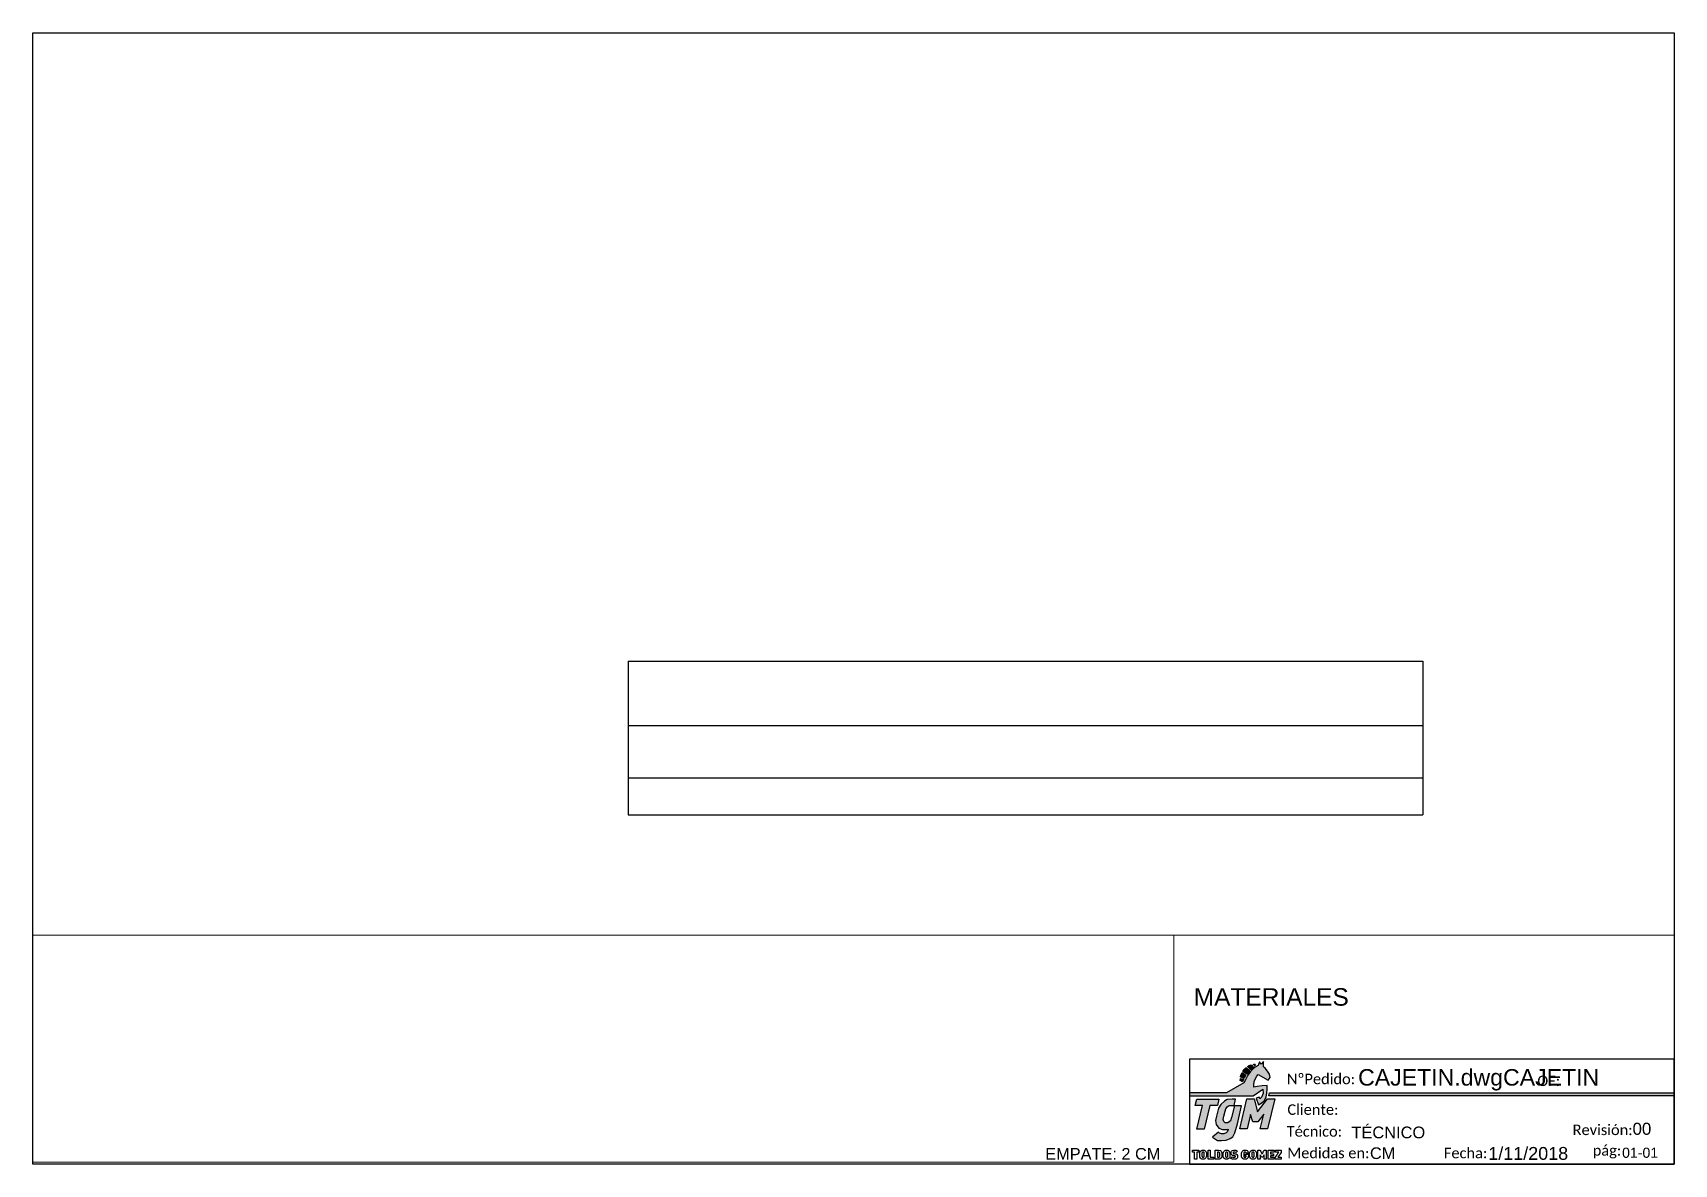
# Paper-space layout 'A4' of a CAD drawing. Header units: millimetres. Extents: x 8 to 289, y 8 to 202.
import ezdxf

# ---------------------------------------------------------------- set-up
doc = ezdxf.new("R2010")
doc.units = ezdxf.units.MM
for name, color, linetype in [('Capa 1', 7, 'Continuous'), ('corte', 7, 'Continuous'), ('referencias', 6, 'Continuous')]:
    doc.layers.add(name, color=color, linetype=linetype)
doc.layers.add('vent-pre-noimpr', color=51, linetype='Continuous', plot=False)
doc.styles.add('XERAL', font='arial.ttf')

# ---------------------------------------------------------------- blocks, each defined once
blk = doc.blocks.new('*T4')
at = {"layer": 'vent-pre-noimpr', "color": 0, "linetype": 'ByBlock', "lineweight": -2}
for p, q in [((0, 0), (136.08, 0)), ((0, 0), (0, -26.33)), ((136.08, 0), (136.08, -26.33)), ((0, -11), (136.08, -11)), ((0, -20), (136.08, -20)), ((0, -26.33), (136.08, -26.33))]:
    blk.add_line(p, q, dxfattribs=at)
blk = doc.blocks.new('CAJETIN')
at = {"layer": 'Capa 1'}
h = blk.add_hatch(color=40, dxfattribs=at)
h.dxf.hatch_style = 1
h.paths.add_polyline_path([(16.46, 17.11), (13.49, 15.4), (7.14, 15.4), (7.14, 14.89), (18.06, 14.89), (19.71, 16.04), (19.76, 15.38), (19.54, 14.7), (19.17, 14.37), (19.1, 14.67), (18.58, 14.5), (18.95, 13.33), (19.58, 13.73), (19.91, 14.05), (20.26, 14.69), (20.41, 15.42), (20.44, 15.99), (20.42, 16.64), (19.58, 16.63), (18.72, 16.51), (18.17, 16.38), (18.15, 16.92), (18.3, 17.53), (18.86, 18.59), (20.64, 17.6), (20.97, 18.05), (20.83, 18.59), (20.53, 19.15), (20.12, 19.63), (19.82, 19.88), (19.82, 20.77), (19.43, 20.31), (19.11, 20.73), (18.91, 20.07), (18.41, 19.8), (17.98, 19.49), (17.59, 19.07), (17.14, 18.44), (16.66, 17.54)])
h = blk.add_hatch(color=40, dxfattribs=at)
h.dxf.hatch_style = 1
h.paths.add_polyline_path([(15.83, 17.53), (16.25, 17.28), (16.48, 17.74), (15.9, 17.86)])
h.paths.add_polyline_path([(15.94, 18.42), (15.87, 18.14), (15.92, 18.12), (16.49, 17.88), (16.81, 18.42), (16.15, 18.87)])
h.paths.add_polyline_path([(17.46, 19.19), (16.9, 19.68), (16.79, 19.68), (16.52, 19.41), (16.28, 19.09), (16.99, 18.62)])
h.paths.add_polyline_path([(17.68, 20.23), (17.39, 20.1), (17.07, 19.9), (17.65, 19.38), (18.1, 19.78)])
h.paths.add_polyline_path([(18.26, 19.91), (18.56, 20.13), (18.42, 20.43), (18.23, 20.41), (17.95, 20.33)])
h = blk.add_hatch(color=40, dxfattribs=at)
h.dxf.hatch_style = 1
h.paths.add_polyline_path([(20.87, 15.4), (20.76, 14.89), (90.14, 14.89), (90.14, 15.4)])
h.paths.add_polyline_path([(21.77, 14.4), (20.52, 14.4), (18.82, 12.14), (18.21, 14.4), (16.97, 14.4), (15.74, 9.26), (17, 9.26), (17.59, 11.72), (18.02, 10.45), (18.83, 10.45), (19.86, 11.73), (19.27, 9.26), (20.53, 9.26), (20.58, 9.47)])
h.paths.add_polyline_path([(15.05, 14.35), (14.44, 14.35), (13.6, 14.24), (13.16, 14), (12.52, 13.44), (12.14, 12.81), (11.78, 11.43), (11.61, 10.69), (11.71, 9.99), (12.18, 9.33), (12.77, 9.14), (13.58, 9.14), (13.75, 9.19), (13.64, 8.81), (13.45, 8.54), (13.02, 8.39), (12.64, 8.39), (12.27, 8.51), (12.13, 8.67), (11.07, 7.81), (11.92, 7.23), (12.62, 7.23), (13.41, 7.31), (14.11, 7.56), (14.54, 7.89), (14.93, 8.53), (15.36, 10.12), (16.08, 13.19), (14.85, 13.19), (14.36, 11.18), (14.17, 10.63), (13.69, 10.25), (13.23, 10.25), (13.01, 10.48), (12.93, 10.82), (13.04, 11.39), (13.25, 12.25), (13.35, 12.68), (13.61, 13), (13.94, 13.23), (14.2, 13.23), (14.8, 13.22)])
h.paths.add_polyline_path([(8.39, 14.35), (8.12, 13.23), (9.38, 13.23), (8.42, 9.21), (9.68, 9.21), (10.64, 13.23), (11.92, 13.25), (12.18, 14.35)])
at = {"layer": 'Capa 1', "color": 40}
for points in [[(7.14, 14.89), (18.06, 14.89), (19.71, 16.04), (19.76, 15.38), (19.54, 14.7), (19.17, 14.37), (19.1, 14.67), (18.58, 14.5), (18.95, 13.33), (19.58, 13.73), (19.91, 14.05), (20.26, 14.69), (20.41, 15.42), (20.44, 15.99), (20.42, 16.64), (19.58, 16.63), (18.72, 16.51), (18.17, 16.38), (18.15, 16.92), (18.3, 17.53), (18.68, 18.25), (18.9, 18.57), (20.64, 17.6), (20.97, 18.05), (20.83, 18.59), (20.53, 19.15), (20.12, 19.63), (19.82, 19.88), (19.82, 20.77), (19.43, 20.31), (19.11, 20.73), (18.91, 20.07), (18.41, 19.8), (17.98, 19.49), (17.59, 19.07), (17.14, 18.44), (16.66, 17.54), (16.46, 17.11), (13.49, 15.4), (7.14, 15.4)], [(16.28, 19.09), (16.52, 19.41), (16.79, 19.68), (16.9, 19.68), (17.46, 19.19), (17.46, 19.19), (16.99, 18.62)], [(17.07, 19.9), (17.39, 20.1), (17.68, 20.23), (18.1, 19.78), (18.03, 19.72), (17.65, 19.38)], [(15.83, 17.53), (15.9, 17.86), (16.48, 17.74), (16.25, 17.28), (16.21, 17.31)], [(15.92, 18.12), (15.87, 18.14), (15.94, 18.42), (16.15, 18.87), (16.81, 18.42), (16.49, 17.88), (16.45, 17.9)], [(8.39, 14.35), (12.18, 14.35), (11.92, 13.25), (10.64, 13.23), (9.68, 9.21), (8.42, 9.21), (9.38, 13.23), (8.12, 13.23)], [(15.05, 14.35), (14.44, 14.35), (13.6, 14.24), (13.16, 14), (12.52, 13.44), (12.14, 12.81), (11.78, 11.43), (11.61, 10.69), (11.71, 9.99), (12.18, 9.33), (12.77, 9.14), (13.58, 9.14), (13.75, 9.19), (13.64, 8.81), (13.45, 8.54), (13.02, 8.39), (12.64, 8.39), (12.27, 8.51), (12.13, 8.67), (11.17, 7.89), (11.07, 7.81), (11.92, 7.23), (12.62, 7.23), (13.41, 7.31), (14.11, 7.56), (14.54, 7.89), (14.93, 8.53), (15.36, 10.12), (16.08, 13.19), (14.85, 13.19), (14.36, 11.18), (14.17, 10.63), (13.69, 10.25), (13.23, 10.25), (13.01, 10.48), (12.93, 10.82), (13.04, 11.39), (13.25, 12.25), (13.35, 12.68), (13.61, 13), (13.94, 13.23), (14.2, 13.23), (14.8, 13.22)], [(15.74, 9.26), (16.97, 14.4), (18.21, 14.4), (18.82, 12.14), (20.52, 14.4), (21.77, 14.4), (20.58, 9.47), (20.53, 9.26), (19.27, 9.26), (19.86, 11.73), (18.83, 10.45), (18.02, 10.45), (17.59, 11.72), (17, 9.26)], [(20.76, 14.89), (20.87, 15.4), (90.14, 15.4), (90.14, 14.89)]]:
    blk.add_lwpolyline(points, close=True, dxfattribs=at)
at = {"layer": 'Capa 1', "color": 250}
for points, knots in [([(8.77, 5.24), (8.77, 5.24), (8.77, 5.57), (8.77, 5.57), (8.77, 5.57), (8.77, 5.57), (7.64, 5.57), (7.64, 5.57), (7.64, 5.57), (7.64, 5.57), (7.64, 5.24), (7.64, 5.24), (7.64, 5.24), (7.64, 5.24), (8.01, 5.24), (8.01, 5.24), (8.01, 5.24), (8.01, 5.24), (8.01, 4.04), (8.01, 4.04), (8.01, 4.04), (8.01, 4.04), (8.39, 4.04), (8.39, 4.04), (8.39, 4.04), (8.39, 4.04), (8.39, 5.24), (8.39, 5.24), (8.39, 5.24), (8.39, 5.24), (8.77, 5.24), (8.77, 5.24)], [0, 0, 0, 0, 0.111111, 0.111111, 0.111111, 0.166667, 0.222222, 0.222222, 0.222222, 0.277778, 0.333333, 0.333333, 0.333333, 0.388889, 0.444444, 0.444444, 0.444444, 0.5, 0.555556, 0.555556, 0.555556, 0.611111, 0.666667, 0.666667, 0.666667, 0.722222, 0.777778, 0.777778, 0.777778, 0.888889, 1, 1, 1, 1]), ([(10.06, 4.8), (10.06, 5.03), (10.07, 5.25), (9.91, 5.41), (9.91, 5.41), (9.79, 5.52), (9.67, 5.58), (9.48, 5.58), (9.48, 5.58), (9.29, 5.58), (9.16, 5.52), (9.05, 5.41), (9.05, 5.41), (8.89, 5.25), (8.89, 5.03), (8.89, 4.8), (8.89, 4.8), (8.89, 4.57), (8.89, 4.36), (9.05, 4.2), (9.05, 4.2), (9.16, 4.08), (9.29, 4.02), (9.48, 4.02), (9.48, 4.02), (9.67, 4.02), (9.79, 4.08), (9.91, 4.2), (9.91, 4.2), (10.07, 4.36), (10.06, 4.57), (10.06, 4.8)], [0, 0, 0, 0, 0.111111, 0.111111, 0.111111, 0.166667, 0.222222, 0.222222, 0.222222, 0.277778, 0.333333, 0.333333, 0.333333, 0.388889, 0.444444, 0.444444, 0.444444, 0.5, 0.555556, 0.555556, 0.555556, 0.611111, 0.666667, 0.666667, 0.666667, 0.722222, 0.777778, 0.777778, 0.777778, 0.888889, 1, 1, 1, 1]), ([(9.68, 4.8), (9.68, 4.52), (9.66, 4.48), (9.63, 4.43), (9.63, 4.43), (9.6, 4.39), (9.55, 4.36), (9.48, 4.36), (9.48, 4.36), (9.41, 4.36), (9.35, 4.39), (9.33, 4.43), (9.33, 4.43), (9.29, 4.48), (9.27, 4.52), (9.27, 4.8), (9.27, 4.8), (9.27, 5.08), (9.29, 5.14), (9.33, 5.18), (9.33, 5.18), (9.35, 5.22), (9.41, 5.25), (9.48, 5.25), (9.48, 5.25), (9.55, 5.25), (9.6, 5.22), (9.63, 5.18), (9.63, 5.18), (9.66, 5.14), (9.68, 5.08), (9.68, 4.8)], [0, 0, 0, 0, 0.111111, 0.111111, 0.111111, 0.166667, 0.222222, 0.222222, 0.222222, 0.277778, 0.333333, 0.333333, 0.333333, 0.388889, 0.444444, 0.444444, 0.444444, 0.5, 0.555556, 0.555556, 0.555556, 0.611111, 0.666667, 0.666667, 0.666667, 0.722222, 0.777778, 0.777778, 0.777778, 0.888889, 1, 1, 1, 1]), ([(11.34, 4.04), (11.34, 4.04), (11.34, 4.37), (11.34, 4.37), (11.34, 4.37), (11.34, 4.37), (10.7, 4.37), (10.7, 4.37), (10.7, 4.37), (10.7, 4.37), (10.7, 5.57), (10.7, 5.57), (10.7, 5.57), (10.7, 5.57), (10.32, 5.57), (10.32, 5.57), (10.32, 5.57), (10.32, 5.57), (10.32, 4.04), (10.32, 4.04), (10.32, 4.04), (10.32, 4.04), (11.34, 4.04), (11.34, 4.04)], [0, 0, 0, 0, 0.142857, 0.142857, 0.142857, 0.214286, 0.285714, 0.285714, 0.285714, 0.357143, 0.428571, 0.428571, 0.428571, 0.5, 0.571429, 0.571429, 0.571429, 0.642857, 0.714286, 0.714286, 0.714286, 0.857143, 1, 1, 1, 1]), ([(12.7, 4.8), (12.7, 5.05), (12.72, 5.24), (12.55, 5.42), (12.55, 5.42), (12.44, 5.53), (12.29, 5.57), (12.13, 5.57), (12.13, 5.57), (12.13, 5.57), (11.56, 5.57), (11.56, 5.57), (11.56, 5.57), (11.56, 5.57), (11.56, 4.04), (11.56, 4.04), (11.56, 4.04), (11.56, 4.04), (12.13, 4.04), (12.13, 4.04), (12.13, 4.04), (12.29, 4.04), (12.44, 4.08), (12.55, 4.19), (12.55, 4.19), (12.72, 4.37), (12.7, 4.56), (12.7, 4.8)], [0, 0, 0, 0, 0.125, 0.125, 0.125, 0.1875, 0.25, 0.25, 0.25, 0.3125, 0.375, 0.375, 0.375, 0.4375, 0.5, 0.5, 0.5, 0.5625, 0.625, 0.625, 0.625, 0.6875, 0.75, 0.75, 0.75, 0.875, 1, 1, 1, 1]), ([(12.33, 4.8), (12.33, 4.54), (12.32, 4.5), (12.29, 4.46), (12.29, 4.46), (12.25, 4.41), (12.2, 4.37), (12.11, 4.37), (12.11, 4.37), (12.11, 4.37), (11.94, 4.37), (11.94, 4.37), (11.94, 4.37), (11.94, 4.37), (11.94, 5.24), (11.94, 5.24), (11.94, 5.24), (11.94, 5.24), (12.11, 5.24), (12.11, 5.24), (12.11, 5.24), (12.2, 5.24), (12.25, 5.2), (12.29, 5.15), (12.29, 5.15), (12.32, 5.11), (12.33, 5.06), (12.33, 4.8)], [0, 0, 0, 0, 0.125, 0.125, 0.125, 0.1875, 0.25, 0.25, 0.25, 0.3125, 0.375, 0.375, 0.375, 0.4375, 0.5, 0.5, 0.5, 0.5625, 0.625, 0.625, 0.625, 0.6875, 0.75, 0.75, 0.75, 0.875, 1, 1, 1, 1]), ([(14.08, 4.8), (14.08, 5.03), (14.09, 5.25), (13.93, 5.41), (13.93, 5.41), (13.82, 5.52), (13.69, 5.58), (13.5, 5.58), (13.5, 5.58), (13.31, 5.58), (13.18, 5.52), (13.07, 5.41), (13.07, 5.41), (12.91, 5.25), (12.92, 5.03), (12.92, 4.8), (12.92, 4.8), (12.92, 4.57), (12.91, 4.36), (13.07, 4.2), (13.07, 4.2), (13.18, 4.08), (13.31, 4.02), (13.5, 4.02), (13.5, 4.02), (13.69, 4.02), (13.82, 4.08), (13.93, 4.2), (13.93, 4.2), (14.09, 4.36), (14.08, 4.57), (14.08, 4.8)], [0, 0, 0, 0, 0.111111, 0.111111, 0.111111, 0.166667, 0.222222, 0.222222, 0.222222, 0.277778, 0.333333, 0.333333, 0.333333, 0.388889, 0.444444, 0.444444, 0.444444, 0.5, 0.555556, 0.555556, 0.555556, 0.611111, 0.666667, 0.666667, 0.666667, 0.722222, 0.777778, 0.777778, 0.777778, 0.888889, 1, 1, 1, 1]), ([(13.71, 4.8), (13.71, 4.52), (13.69, 4.48), (13.65, 4.43), (13.65, 4.43), (13.62, 4.39), (13.57, 4.36), (13.5, 4.36), (13.5, 4.36), (13.43, 4.36), (13.38, 4.39), (13.35, 4.43), (13.35, 4.43), (13.32, 4.48), (13.29, 4.52), (13.29, 4.8), (13.29, 4.8), (13.29, 5.08), (13.32, 5.14), (13.35, 5.18), (13.35, 5.18), (13.38, 5.22), (13.43, 5.25), (13.5, 5.25), (13.5, 5.25), (13.57, 5.25), (13.62, 5.22), (13.65, 5.18), (13.65, 5.18), (13.69, 5.14), (13.71, 5.08), (13.71, 4.8)], [0, 0, 0, 0, 0.111111, 0.111111, 0.111111, 0.166667, 0.222222, 0.222222, 0.222222, 0.277778, 0.333333, 0.333333, 0.333333, 0.388889, 0.444444, 0.444444, 0.444444, 0.5, 0.555556, 0.555556, 0.555556, 0.611111, 0.666667, 0.666667, 0.666667, 0.722222, 0.777778, 0.777778, 0.777778, 0.888889, 1, 1, 1, 1]), ([(15.37, 4.51), (15.37, 4.65), (15.34, 4.76), (15.26, 4.84), (15.26, 4.84), (15.2, 4.91), (15.1, 4.95), (14.96, 4.97), (14.96, 4.97), (14.96, 4.97), (14.77, 5), (14.77, 5), (14.77, 5), (14.72, 5), (14.69, 5.02), (14.67, 5.04), (14.67, 5.04), (14.64, 5.07), (14.64, 5.09), (14.64, 5.11), (14.64, 5.11), (14.64, 5.18), (14.69, 5.26), (14.82, 5.26), (14.82, 5.26), (14.89, 5.26), (15.02, 5.26), (15.11, 5.16), (15.11, 5.16), (15.11, 5.16), (15.35, 5.4), (15.35, 5.4), (15.35, 5.4), (15.22, 5.53), (15.05, 5.58), (14.83, 5.58), (14.83, 5.58), (14.48, 5.58), (14.27, 5.38), (14.27, 5.1), (14.27, 5.1), (14.27, 4.97), (14.31, 4.86), (14.38, 4.79), (14.38, 4.79), (14.45, 4.72), (14.55, 4.67), (14.69, 4.66), (14.69, 4.66), (14.69, 4.66), (14.87, 4.63), (14.87, 4.63), (14.87, 4.63), (14.92, 4.62), (14.95, 4.61), (14.97, 4.59), (14.97, 4.59), (14.99, 4.57), (15, 4.54), (15, 4.5), (15, 4.5), (15, 4.41), (14.93, 4.36), (14.78, 4.36), (14.78, 4.36), (14.66, 4.36), (14.52, 4.39), (14.44, 4.47), (14.44, 4.47), (14.44, 4.47), (14.2, 4.23), (14.2, 4.23), (14.2, 4.23), (14.36, 4.07), (14.55, 4.02), (14.78, 4.02), (14.78, 4.02), (15.1, 4.02), (15.37, 4.2), (15.37, 4.51)], [0, 0, 0, 0, 0.047619, 0.047619, 0.047619, 0.071429, 0.095238, 0.095238, 0.095238, 0.119048, 0.142857, 0.142857, 0.142857, 0.166667, 0.190476, 0.190476, 0.190476, 0.214286, 0.238095, 0.238095, 0.238095, 0.261905, 0.285714, 0.285714, 0.285714, 0.309524, 0.333333, 0.333333, 0.333333, 0.357143, 0.380952, 0.380952, 0.380952, 0.404762, 0.428571, 0.428571, 0.428571, 0.452381, 0.47619, 0.47619, 0.47619, 0.5, 0.52381, 0.52381, 0.52381, 0.547619, 0.571429, 0.571429, 0.571429, 0.595238, 0.619048, 0.619048, 0.619048, 0.642857, 0.666667, 0.666667, 0.666667, 0.690476, 0.714286, 0.714286, 0.714286, 0.738095, 0.761905, 0.761905, 0.761905, 0.785714, 0.809524, 0.809524, 0.809524, 0.833333, 0.857143, 0.857143, 0.857143, 0.880952, 0.904762, 0.904762, 0.904762, 0.952381, 1, 1, 1, 1]), ([(17.23, 4.71), (17.23, 4.71), (17.23, 4.92), (17.23, 4.92), (17.23, 4.92), (17.23, 4.92), (16.63, 4.92), (16.63, 4.92), (16.63, 4.92), (16.63, 4.92), (16.63, 4.61), (16.63, 4.61), (16.63, 4.61), (16.63, 4.61), (16.86, 4.61), (16.86, 4.61), (16.86, 4.61), (16.86, 4.61), (16.86, 4.59), (16.86, 4.59), (16.86, 4.59), (16.86, 4.53), (16.84, 4.46), (16.8, 4.42), (16.8, 4.42), (16.77, 4.38), (16.71, 4.36), (16.63, 4.36), (16.63, 4.36), (16.56, 4.36), (16.51, 4.39), (16.48, 4.43), (16.48, 4.43), (16.45, 4.47), (16.43, 4.52), (16.43, 4.8), (16.43, 4.8), (16.43, 5.08), (16.45, 5.14), (16.48, 5.18), (16.48, 5.18), (16.51, 5.22), (16.56, 5.25), (16.63, 5.25), (16.63, 5.25), (16.76, 5.25), (16.82, 5.19), (16.85, 5.08), (16.85, 5.08), (16.85, 5.08), (17.23, 5.08), (17.23, 5.08), (17.23, 5.08), (17.19, 5.33), (17.03, 5.58), (16.63, 5.58), (16.63, 5.58), (16.45, 5.58), (16.32, 5.52), (16.21, 5.41), (16.21, 5.41), (16.04, 5.25), (16.05, 5.03), (16.05, 4.8), (16.05, 4.8), (16.05, 4.57), (16.04, 4.36), (16.21, 4.2), (16.21, 4.2), (16.32, 4.08), (16.45, 4.02), (16.63, 4.02), (16.63, 4.02), (16.8, 4.02), (16.95, 4.06), (17.08, 4.2), (17.08, 4.2), (17.19, 4.32), (17.23, 4.46), (17.23, 4.71)], [0, 0, 0, 0, 0.047619, 0.047619, 0.047619, 0.071429, 0.095238, 0.095238, 0.095238, 0.119048, 0.142857, 0.142857, 0.142857, 0.166667, 0.190476, 0.190476, 0.190476, 0.214286, 0.238095, 0.238095, 0.238095, 0.261905, 0.285714, 0.285714, 0.285714, 0.309524, 0.333333, 0.333333, 0.333333, 0.357143, 0.380952, 0.380952, 0.380952, 0.404762, 0.428571, 0.428571, 0.428571, 0.452381, 0.47619, 0.47619, 0.47619, 0.5, 0.52381, 0.52381, 0.52381, 0.547619, 0.571429, 0.571429, 0.571429, 0.595238, 0.619048, 0.619048, 0.619048, 0.642857, 0.666667, 0.666667, 0.666667, 0.690476, 0.714286, 0.714286, 0.714286, 0.738095, 0.761905, 0.761905, 0.761905, 0.785714, 0.809524, 0.809524, 0.809524, 0.833333, 0.857143, 0.857143, 0.857143, 0.880952, 0.904762, 0.904762, 0.904762, 0.952381, 1, 1, 1, 1]), ([(18.61, 4.8), (18.61, 5.03), (18.62, 5.25), (18.46, 5.41), (18.46, 5.41), (18.34, 5.52), (18.22, 5.58), (18.03, 5.58), (18.03, 5.58), (17.84, 5.58), (17.71, 5.52), (17.6, 5.41), (17.6, 5.41), (17.44, 5.25), (17.44, 5.03), (17.44, 4.8), (17.44, 4.8), (17.44, 4.57), (17.44, 4.36), (17.6, 4.2), (17.6, 4.2), (17.71, 4.08), (17.84, 4.02), (18.03, 4.02), (18.03, 4.02), (18.22, 4.02), (18.34, 4.08), (18.46, 4.2), (18.46, 4.2), (18.62, 4.36), (18.61, 4.57), (18.61, 4.8)], [0, 0, 0, 0, 0.111111, 0.111111, 0.111111, 0.166667, 0.222222, 0.222222, 0.222222, 0.277778, 0.333333, 0.333333, 0.333333, 0.388889, 0.444444, 0.444444, 0.444444, 0.5, 0.555556, 0.555556, 0.555556, 0.611111, 0.666667, 0.666667, 0.666667, 0.722222, 0.777778, 0.777778, 0.777778, 0.888889, 1, 1, 1, 1]), ([(18.24, 4.8), (18.24, 4.52), (18.21, 4.48), (18.18, 4.43), (18.18, 4.43), (18.15, 4.39), (18.1, 4.36), (18.03, 4.36), (18.03, 4.36), (17.96, 4.36), (17.91, 4.39), (17.88, 4.43), (17.88, 4.43), (17.84, 4.48), (17.82, 4.52), (17.82, 4.8), (17.82, 4.8), (17.82, 5.08), (17.84, 5.14), (17.88, 5.18), (17.88, 5.18), (17.91, 5.22), (17.96, 5.25), (18.03, 5.25), (18.03, 5.25), (18.1, 5.25), (18.15, 5.22), (18.18, 5.18), (18.18, 5.18), (18.21, 5.14), (18.24, 5.08), (18.24, 4.8)], [0, 0, 0, 0, 0.111111, 0.111111, 0.111111, 0.166667, 0.222222, 0.222222, 0.222222, 0.277778, 0.333333, 0.333333, 0.333333, 0.388889, 0.444444, 0.444444, 0.444444, 0.5, 0.555556, 0.555556, 0.555556, 0.611111, 0.666667, 0.666667, 0.666667, 0.722222, 0.777778, 0.777778, 0.777778, 0.888889, 1, 1, 1, 1]), ([(20.3, 4.04), (20.3, 4.04), (20.3, 5.57), (20.3, 5.57), (20.3, 5.57), (20.3, 5.57), (19.93, 5.57), (19.93, 5.57), (19.93, 5.57), (19.93, 5.57), (19.59, 4.9), (19.59, 4.9), (19.59, 4.9), (19.59, 4.9), (19.24, 5.57), (19.24, 5.57), (19.24, 5.57), (19.24, 5.57), (18.87, 5.57), (18.87, 5.57), (18.87, 5.57), (18.87, 5.57), (18.87, 4.04), (18.87, 4.04), (18.87, 4.04), (18.87, 4.04), (19.25, 4.04), (19.25, 4.04), (19.25, 4.04), (19.25, 4.04), (19.25, 4.77), (19.25, 4.77), (19.25, 4.77), (19.25, 4.77), (19.47, 4.39), (19.47, 4.39), (19.47, 4.39), (19.47, 4.39), (19.71, 4.39), (19.71, 4.39), (19.71, 4.39), (19.71, 4.39), (19.93, 4.77), (19.93, 4.77), (19.93, 4.77), (19.93, 4.77), (19.93, 4.04), (19.93, 4.04), (19.93, 4.04), (19.93, 4.04), (20.3, 4.04), (20.3, 4.04)], [0, 0, 0, 0, 0.071429, 0.071429, 0.071429, 0.107143, 0.142857, 0.142857, 0.142857, 0.178571, 0.214286, 0.214286, 0.214286, 0.25, 0.285714, 0.285714, 0.285714, 0.321429, 0.357143, 0.357143, 0.357143, 0.392857, 0.428571, 0.428571, 0.428571, 0.464286, 0.5, 0.5, 0.5, 0.535714, 0.571429, 0.571429, 0.571429, 0.607143, 0.642857, 0.642857, 0.642857, 0.678571, 0.714286, 0.714286, 0.714286, 0.75, 0.785714, 0.785714, 0.785714, 0.821429, 0.857143, 0.857143, 0.857143, 0.928571, 1, 1, 1, 1]), ([(21.66, 4.04), (21.66, 4.04), (21.66, 4.37), (21.66, 4.37), (21.66, 4.37), (21.66, 4.37), (20.99, 4.37), (20.99, 4.37), (20.99, 4.37), (20.99, 4.37), (20.99, 4.64), (20.99, 4.64), (20.99, 4.64), (20.99, 4.64), (21.56, 4.64), (21.56, 4.64), (21.56, 4.64), (21.56, 4.64), (21.56, 4.98), (21.56, 4.98), (21.56, 4.98), (21.56, 4.98), (20.99, 4.98), (20.99, 4.98), (20.99, 4.98), (20.99, 4.98), (20.99, 5.24), (20.99, 5.24), (20.99, 5.24), (20.99, 5.24), (21.66, 5.24), (21.66, 5.24), (21.66, 5.24), (21.66, 5.24), (21.66, 5.57), (21.66, 5.57), (21.66, 5.57), (21.66, 5.57), (20.61, 5.57), (20.61, 5.57), (20.61, 5.57), (20.61, 5.57), (20.61, 4.04), (20.61, 4.04), (20.61, 4.04), (20.61, 4.04), (21.66, 4.04), (21.66, 4.04)], [0, 0, 0, 0, 0.076923, 0.076923, 0.076923, 0.115385, 0.153846, 0.153846, 0.153846, 0.192308, 0.230769, 0.230769, 0.230769, 0.269231, 0.307692, 0.307692, 0.307692, 0.346154, 0.384615, 0.384615, 0.384615, 0.423077, 0.461538, 0.461538, 0.461538, 0.5, 0.538462, 0.538462, 0.538462, 0.576923, 0.615385, 0.615385, 0.615385, 0.653846, 0.692308, 0.692308, 0.692308, 0.730769, 0.769231, 0.769231, 0.769231, 0.807692, 0.846154, 0.846154, 0.846154, 0.923077, 1, 1, 1, 1]), ([(22.87, 4.04), (22.87, 4.04), (22.87, 4.37), (22.87, 4.37), (22.87, 4.37), (22.87, 4.37), (22.28, 4.37), (22.28, 4.37), (22.28, 4.37), (22.28, 4.37), (22.87, 5.28), (22.87, 5.28), (22.87, 5.28), (22.87, 5.28), (22.87, 5.57), (22.87, 5.57), (22.87, 5.57), (22.87, 5.57), (21.86, 5.57), (21.86, 5.57), (21.86, 5.57), (21.86, 5.57), (21.86, 5.24), (21.86, 5.24), (21.86, 5.24), (21.86, 5.24), (22.42, 5.24), (22.42, 5.24), (22.42, 5.24), (22.42, 5.24), (21.83, 4.33), (21.83, 4.33), (21.83, 4.33), (21.83, 4.33), (21.83, 4.04), (21.83, 4.04), (21.83, 4.04), (21.83, 4.04), (22.87, 4.04), (22.87, 4.04)], [0, 0, 0, 0, 0.090909, 0.090909, 0.090909, 0.136364, 0.181818, 0.181818, 0.181818, 0.227273, 0.272727, 0.272727, 0.272727, 0.318182, 0.363636, 0.363636, 0.363636, 0.409091, 0.454545, 0.454545, 0.454545, 0.5, 0.545455, 0.545455, 0.545455, 0.590909, 0.636364, 0.636364, 0.636364, 0.681818, 0.727273, 0.727273, 0.727273, 0.772727, 0.818182, 0.818182, 0.818182, 0.909091, 1, 1, 1, 1])]:
    blk.add_open_spline(points, degree=3, knots=knots, dxfattribs=at)
at = {"layer": 'vent-pre-noimpr'}
blk.add_lwpolyline([(7.14, 3.19), (90.14, 3.19), (90.14, 21.19), (7.14, 21.19)], close=True, dxfattribs=at)
at = {"color": 1, "style": 'XERAL'}
for tag, p, height in [('REV', (83.02, 8.22), 2.07), ('NºPAG', (81.23, 4.28), 1.73)]:
    blk.add_attdef(tag, p, '', height=height, dxfattribs=at)
at = {"layer": 'Capa 1', "char_height": 1.8, "attachment_point": 1}
for s, insert, width in [('{\\fCalibri Light|b0|i0|c0|p34;NºPedido:}', (23.84, 18.69), 6.9784), ('{\\fCalibri Light|b0|i0|c0|p34;OF:}', (66.72, 18.37), 6.9784), ('{\\fCalibri Light|b0|i0|c0|p34;Cliente:}', (23.91, 13.44), 6.9784), ('{\\fCalibri Light|b0|i0|c0|p34;Técnico:}', (23.79, 9.7), 6.9784), ('{\\fCalibri Light|b0|i0|c0|p34;Revisión:}', (72.76, 9.97), 6.9784), ('{\\fCalibri Light|b0|i0|c0|p34;Medidas en:}', (23.88, 6), 17.239), ('{\\fCalibri Light|b0|i0|c0|p34;Fecha:}', (50.71, 6), 6.9784), ('{\\fCalibri Light|b0|i0|c0|p34;pág:}', (76.2, 6.45), 6.9784)]:
    blk.add_mtext(s, dxfattribs=dict(at, insert=insert, width=width))
at = {"layer": 'Capa 1', "insert": (38.05, 6.07), "char_height": 2, "width": 8.7758, "attachment_point": 1, "style": 'XERAL'}
blk.add_mtext('CM', dxfattribs=at)
at = {"layer": 'Capa 1', "style": 'XERAL'}
for tag, p, height in [('PEDIDO', (36.02, 16.65), 2.83), ('OF', (70.81, 16.55), 2.92), ('CLIENTE', (34.87, 11.52), 2.16), ('TÉCNICO', (34.88, 7.62), 2.01), ('20/12/18', (58.32, 3.93), 2.2)]:
    blk.add_attdef(tag, p, '', height=height, dxfattribs=at)

psp = doc.layouts.new('A4')

# ---------------------------------------------------------------- linework, layer by layer
psp.add_lwpolyline([(7.99, 201.89), (289.08, 201.89), (289.08, 8.03), (7.99, 8.03)], close=True)

# ---------------------------------------------------------------- block references
psp.add_blockref('*T4', (109.94, 94.22))
at = {"layer": 'referencias'}
psp.add_blockref('CAJETIN', (198.93, 4.85), dxfattribs=at).add_auto_attribs({'PEDIDO': 'CAJETIN.dwgCAJETIN', 'TÉCNICO': 'TÉCNICO', 'REV': '00', 'NºPAG': '01-01', '20/12/18': '1/11/2018'})

# ---------------------------------------------------------------- texts
at = {"layer": 'corte', "style": 'XERAL'}
psp.add_text('EMPATE: 2 CM', height=2, dxfattribs=at).set_placement((181.38, 8.8))
at = {"layer": 'vent-pre-noimpr', "insert": (206.81, 38.19), "char_height": 3, "width": 83, "attachment_point": 1, "style": 'XERAL'}
psp.add_mtext('MATERIALES', dxfattribs=at)

# ---------------------------------------------------------------- viewports
at = {"layer": 'vent-pre-noimpr'}
psp.add_viewport(center=(148.53, 124.58), size=(281.09, 154.6342), view_center_point=(210, 153.59), view_height=292.6203, dxfattribs=at)
psp.add_viewport(center=(105.68, 27.82), size=(195.38, 38.8686), view_center_point=(210, 116.59), view_height=241.5162, status=3, dxfattribs=at)

doc.saveas('drawing.dxf')
